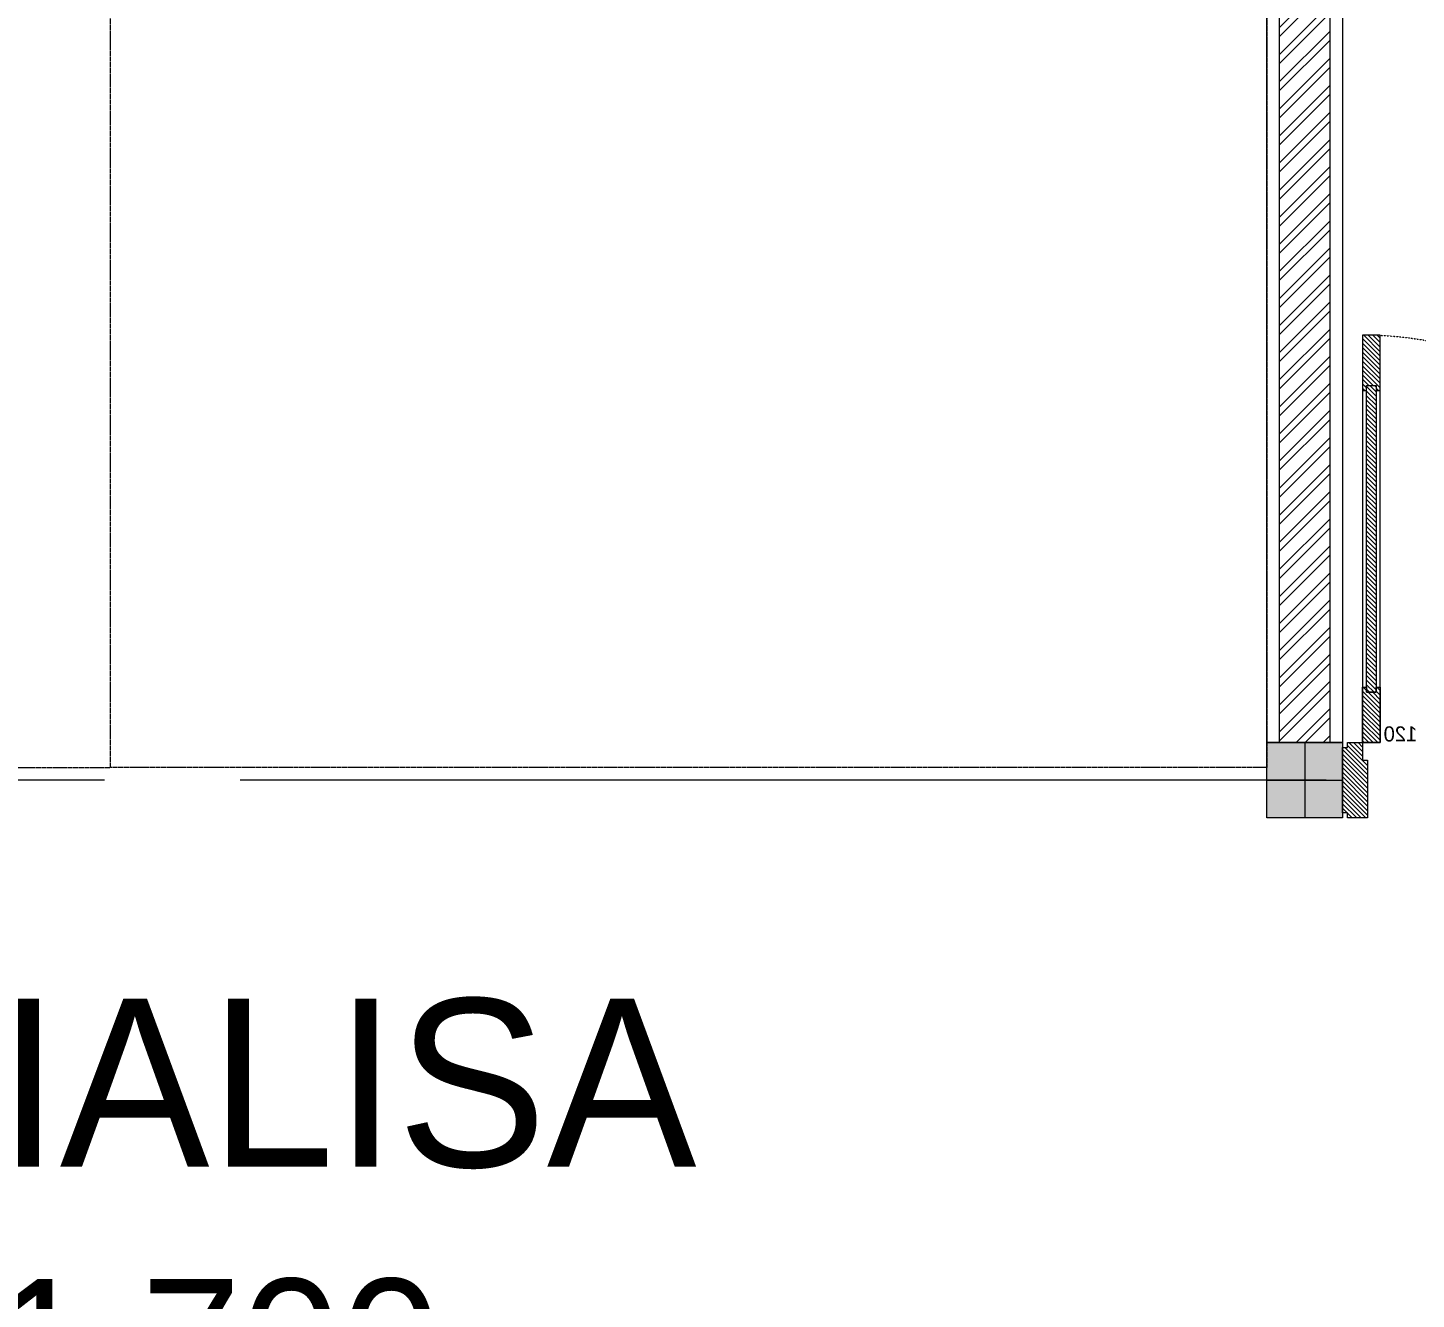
# Model space of a CAD drawing. Header units: millimetres. Extents: x -280308 to 6402717, y -14 to 2073074.
# Drawn here: x -26982 to -24220, y 566091 to 568620 of the extents above; entities that cross this region are included whole.
import ezdxf
from ezdxf.enums import TextEntityAlignment as Align

# ---------------------------------------------------------------- set-up
doc = ezdxf.new("R2010")
doc.units = ezdxf.units.MM
for name, pattern in [('ACAD_ISO03W100', [30, 12, -18]), ('ACAD_ISO08W100', [36, 24, -3, 6, -3]), ('DASHED2', [0.375, 0.25, -0.125])]:
    doc.linetypes.add(name, pattern=pattern)
doc.layers.get('0').update_dxf_attribs({"lineweight": 0})
for name, color, linetype, lineweight in [('_Door & Window', 1, 'Continuous', 0), ('A-ALINE-1', 91, 'Continuous', 20), ('A-ALINE-3', 111, 'Continuous', 15), ('A-ALINE-6', 117, 'Continuous', 9), ('A-ANNOTATION', 144, 'Continuous', 0), ('A-Furn', 250, 'Continuous', 0), ('A-FURN-EQPM', 177, 'Continuous', 0)]:
    doc.layers.add(name, color=color, linetype=linetype, lineweight=lineweight)
doc.layers.add('A-FILL-1', color=7, linetype='Continuous', lineweight=0, true_color=0x454545)
doc.layers.add('A-TEXT', color=254, linetype='Continuous')
doc.styles.add('Annotative', font='arial.ttf', dxfattribs={"height": 1.25})
doc.styles.add('CENTURY', font='GOTHIC.TTF')
doc.styles.get("Standard").update_dxf_attribs({"font": 'arial.ttf'})

# ---------------------------------------------------------------- blocks, each defined once
blk = doc.blocks.new('A$Ccf87384a')
blk.add_wipeout([(-75, 75), (75, 75), (75, -75), (-75, -75)])
blk.add_wipeout([(-75, -75), (-75, 75), (75, 75), (75, -75)])
at = {"layer": 'A-FILL-1', "ltscale": 0.25}
h = blk.add_hatch(color=256, dxfattribs=at)
h.dxf.hatch_style = 1
h.paths.add_polyline_path([(-75, -75), (-75, 75), (75, 75), (75, -75)])
at = {"layer": 'A-ALINE-1'}
blk.add_lwpolyline([(-75, -75), (-75, 75), (75, 75), (75, -75)], close=True, dxfattribs=at)
at = {"layer": 'A-FILL-1', "ltscale": 0.25}
for p, q in [((0, 75), (0, -75)), ((-75, 0), (75, 0))]:
    blk.add_line(p, q, dxfattribs=at)
blk = doc.blocks.new('A$C6ab96ad6')
at = {"layer": 'A-Furn'}
h = blk.add_hatch(dxfattribs=at)
h.set_pattern_fill('ANSI31', color=256, scale=2, angle=540, style=0)
h.set_pattern_definition([(225, (-3598.3206, 30706.9954), (4.490128, -4.490128), [])])
h.paths.add_polyline_path([(10, 960), (10, 850), (2, 850), (2, 860), (-17, 860), (-17, 850), (-25, 850), (-25, 960)])
h = blk.add_hatch(dxfattribs=at)
h.set_pattern_fill('ANSI31', color=256, scale=2, angle=540, style=0)
h.set_pattern_definition([(225, (-3598.3206, 30816.9954), (4.490128, -4.490128), [])])
h.paths.add_polyline_path([(2, 860), (-17, 860), (-17, 250), (2, 250)])
h = blk.add_hatch(dxfattribs=at)
h.set_pattern_fill('ANSI31', color=256, scale=2, angle=540, style=0)
h.set_pattern_definition([(225, (-3198.3206, 30306.9954), (4.490128, -4.490128), [])])
h.paths.add_polyline_path([(-1210, 560), (-1210, 450), (-1202, 450), (-1202, 460), (-1183, 460), (-1183, 450), (-1175, 450), (-1175, 560)])
h = blk.add_hatch(dxfattribs=at)
h.set_pattern_fill('ANSI31', color=256, scale=2, angle=540, style=0)
h.set_pattern_definition([(225, (-3198.3206, 30816.9954), (4.490128, -4.490128), [])])
h.paths.add_polyline_path([(-1202, 460), (-1183, 460), (-1183, 250), (-1202, 250)])
h = blk.add_hatch(dxfattribs=at)
h.set_pattern_fill('ANSI31', color=256, scale=2, angle=540, style=0)
h.set_pattern_definition([(225, (-2593.7735, 30816.9954), (4.490128, -4.490128), [])])
h.paths.add_polyline_path([(-1210, 150), (-1210, 260), (-1202, 260), (-1202, 250), (-1183, 250), (-1183, 260), (-1175, 260), (-1175, 150)])
h = blk.add_hatch(dxfattribs=at)
h.set_pattern_fill('ANSI31', color=256, scale=2, angle=540, style=0)
h.set_pattern_definition([(225, (-2993.7735, 30816.9954), (4.490128, -4.490128), [])])
h.paths.add_polyline_path([(10, 150), (10, 260), (2, 260), (2, 250), (-17, 250), (-17, 260), (-25, 260), (-25, 150)])
h = blk.add_hatch(dxfattribs=at)
h.set_pattern_fill('ANSI31', color=256, scale=2, angle=540, style=0)
h.set_pattern_definition([(225, (-3898.3206, 30765.815), (4.490128, -4.490128), [])])
h.paths.add_polyline_path([(-1240, 0), (-1240, 10), (-1250, 10), (-1250, 140), (-1240, 140), (-1240, 150), (-1210, 150), (-1210, 115), (-1200, 115), (-1200, 0)])
h = blk.add_hatch(dxfattribs=at)
h.set_pattern_fill('ANSI31', color=256, scale=2, angle=540, style=0)
h.set_pattern_definition([(225, (-3598.3206, 30765.815), (4.490128, -4.490128), [])])
h.paths.add_polyline_path([(40, 0), (40, 10), (50, 10), (50, 140), (40, 140), (40, 150), (10, 150), (10, 115), (0, 115), (0, 0)])
at = {"layer": '_Door & Window'}
for points in [[(10, 960), (10, 850), (2, 850), (2, 860), (-17, 860), (-17, 850), (-25, 850), (-25, 960), (10, 960)], [(-1210, 560), (-1210, 450), (-1202, 450), (-1202, 460), (-1183, 460), (-1183, 450), (-1175, 450), (-1175, 560), (-1210, 560)], [(-1210, 150), (-1210, 260), (-1202, 260), (-1202, 250), (-1183, 250), (-1183, 260), (-1175, 260), (-1175, 150), (-1210, 150)], [(10, 150), (10, 260), (2, 260), (2, 250), (-17, 250), (-17, 260), (-25, 260), (-25, 150), (10, 150)], [(-1240, 0), (-1240, 10), (-1250, 10), (-1250, 140), (-1240, 140), (-1240, 150), (-1210, 150), (-1210, 115), (-1200, 115), (-1200, 0), (-1240, 0)], [(40, 0), (40, 10), (50, 10), (50, 140), (40, 140), (40, 150), (10, 150), (10, 115), (0, 115), (0, 0), (40, 0)]]:
    blk.add_lwpolyline(points, dxfattribs=at)
for points in [[(10, 150), (-25, 150), (-25, 960), (10, 960)], [(-1210, 150), (-1175, 150), (-1175, 560), (-1210, 560)]]:
    blk.add_lwpolyline(points, close=True, dxfattribs=at)
at = {"layer": '_Door & Window', "linetype": 'ACAD_ISO03W100', "ltscale": 0.02}
for centre, radius, start, end in [((22.2, 139.1), 822.2, 93.2889, 179.2425), ((-1218.1, 144.1), 418.1, 0.8095, 84.0847)]:
    blk.add_arc(centre, radius, start, end, dxfattribs=at)
at = {"layer": 'A-Furn'}
for points in [[(2, 860), (-17, 860), (-17, 250), (2, 250)], [(-1202, 460), (-1183, 460), (-1183, 250), (-1202, 250)]]:
    blk.add_lwpolyline(points, close=True, dxfattribs=at)
at = {"layer": 'Defpoints', "ltscale": 0.25, "insert": (-98.9, 182.1), "char_height": 30, "attachment_point": 1, "style": 'CENTURY'}
blk.add_mtext_dynamic_manual_height_columns('120', width=78.467, gutter_width=750, heights=[0], dxfattribs=at)
blk = doc.blocks.new('A$Cf856f872')
at = {"ltscale": 0.25}
blk.add_blockref('A$Ccf87384a', (21572.8, -7572), dxfattribs=at)
at = {"layer": 'A-FILL-1', "ltscale": 0.25}
h = blk.add_hatch(dxfattribs=at)
h.set_pattern_fill('ANSI32', color=256, scale=4, angle=180)
h.set_pattern_definition([(225, (126200.98, -40218.705), (26.940768, -26.940768), []), (225, (126183.02, -40218.705), (26.940768, -26.940768), [])])
h.paths.add_polyline_path([(21522.8, -7497), (21522.8, -1747), (21622.8, -1747), (21622.8, -7497)])
at = {"layer": 'A-ALINE-3', "linetype": 'Continuous'}
blk.add_lwpolyline([(21522.8, -7497), (21522.8, -1747), (21622.8, -1747), (21622.8, -7497)], close=True, dxfattribs=at)
at = {"layer": 'A-ALINE-6'}
blk.add_lwpolyline([(21497.8, -7497), (21497.8, -1747), (21647.8, -1747), (21647.8, -7497)], close=True, dxfattribs=at)
at = {"ltscale": 0.25, "xscale": -1}
blk.add_blockref('A$C6ab96ad6', (21697.8, -7647), dxfattribs=at)
blk = doc.blocks.new('A$C3304e30a')
at = {"color": 0, "linetype": 'DASHED2', "lineweight": -2, "ltscale": 6}
for points in [[(4750, -1800), (4750, -5800), (7050, -5800), (7050, -1800)], [(9350, -1800), (9350, -5800), (7050, -5800), (7050, -1800)]]:
    blk.add_lwpolyline(points, close=True, dxfattribs=at)
blk = doc.blocks.new('*U539')
at = {"layer": 'A-ANNOTATION', "linetype": 'ACAD_ISO08W100', "ltscale": 0.25}
blk.add_lwpolyline([(0, -7.6411), (0, -228.3482)], dxfattribs=at)
at = {"layer": 'A-TEXT'}
blk.add_attdef('N', text='', height=0.9, dxfattribs=at).set_placement((0, 2.75), align=Align.MIDDLE_CENTER)
blk = doc.blocks.new('A$Cf37525da')
at = {"color": 124, "xscale": -360.0000000000001, "yscale": 360.0000000000001, "zscale": 360.0000000000001, "rotation": 270}
blk.add_blockref('*U539', (4643.8, -5900), dxfattribs=at)
blk = doc.blocks.new('4')
at = {"ltscale": 0.25}
blk.add_blockref('A$Cf856f872', (-46014.9, 574695.2), dxfattribs=at)
blk.add_blockref('A$Cf37525da', (22307.9, 573023.3), dxfattribs=at)
at = {"layer": 'A-FURN-EQPM', "ltscale": 0.25}
blk.add_blockref('A$C3304e30a', (-33867.1, 572948.3), dxfattribs=at)
at = {"layer": 'A-TEXT', "ltscale": 0.25, "insert": (-29844.7, 566688.5), "char_height": 267.3, "attachment_point": 1, "style": 'Annotative'}
blk.add_mtext_dynamic_manual_height_columns('\\pxqc;{\\fCentury Gothic|b0|i0|c0|p34;\\H1.25x;HEMODIALISA\\P\\H0.8x;FFL +11.700}', width=5332.382, gutter_width=1670.6, heights=[0], dxfattribs=at)

msp = doc.modelspace()

# ---------------------------------------------------------------- block references
msp.add_blockref('4', (0, 0))

doc.saveas('drawing.dxf')
